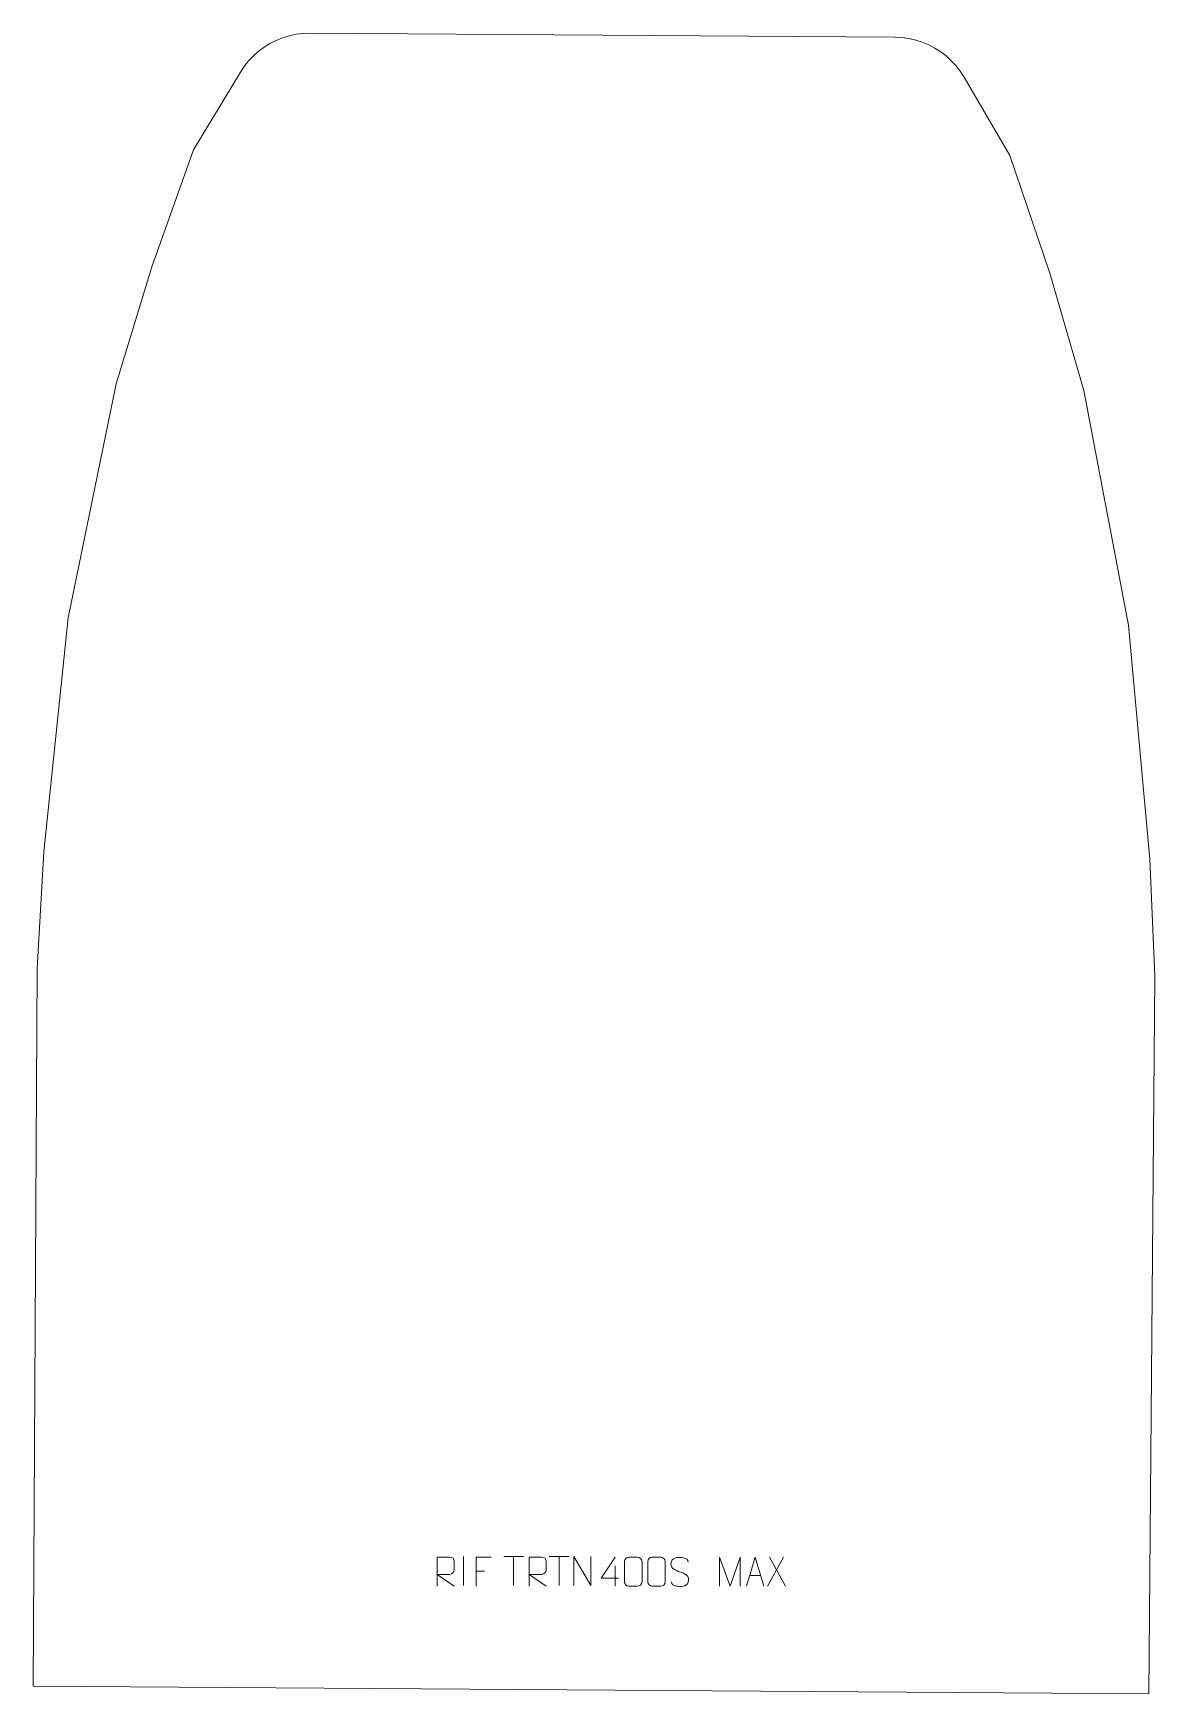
# Model space of a CAD drawing. Header units: millimetres. Extents: x -474 to 489, y 412 to 1838.
import ezdxf

# ---------------------------------------------------------------- set-up
doc = ezdxf.new("R2010")
doc.units = ezdxf.units.MM
doc.header["$MEASUREMENT"] = 0
doc.layers.add('layer 1', color=7, linetype='Continuous')

msp = doc.modelspace()

# ---------------------------------------------------------------- linework, layer by layer
at = {"layer": 'layer 1', "color": 242, "lineweight": 9}
msp.add_open_spline([(265.9969, 1834.1565), (265.9969, 1834.1565), (271.9324, 1833.8599), (271.9324, 1833.8599), (271.9324, 1833.8599), (271.9324, 1833.8599), (277.8183, 1833.0502), (277.8183, 1833.0502), (277.8183, 1833.0502), (277.8183, 1833.0502), (283.6145, 1831.7354), (283.6145, 1831.7354), (283.6145, 1831.7354), (283.6145, 1831.7354), (289.2771, 1829.9277), (289.2771, 1829.9277), (289.2771, 1829.9277), (289.2771, 1829.9277), (294.7649, 1827.634), (294.7649, 1827.634), (294.7649, 1827.634), (294.7649, 1827.634), (300.0362, 1824.8775), (300.0362, 1824.8775), (300.0362, 1824.8775), (300.0362, 1824.8775), (305.0526, 1821.6749), (305.0526, 1821.6749), (305.0526, 1821.6749), (305.0526, 1821.6749), (309.7765, 1818.0528), (309.7765, 1818.0528), (309.7765, 1818.0528), (309.7765, 1818.0528), (314.1744, 1814.0349), (314.1744, 1814.0349), (314.1744, 1814.0349), (314.1744, 1814.0349), (318.2126, 1809.6505), (318.2126, 1809.6505), (318.2126, 1809.6505), (318.2126, 1809.6505), (321.8623, 1804.9346), (321.8623, 1804.9346), (321.8623, 1804.9346), (321.8623, 1804.9346), (325.0964, 1799.9221), (325.0964, 1799.9221), (325.0964, 1799.9221), (325.0964, 1799.9221), (364.5023, 1732.6792), (364.5023, 1732.6792), (364.5023, 1732.6792), (364.5023, 1732.6792), (398.7462, 1631.699), (398.7462, 1631.699), (398.7462, 1631.699), (398.7462, 1631.699), (427.9659, 1530.8149), (427.9659, 1530.8149), (427.9659, 1530.8149), (427.9659, 1530.8149), (466.3495, 1329.3505), (466.3495, 1329.3505), (466.3495, 1329.3505), (466.3495, 1329.3505), (484.6967, 1128.2542), (484.6967, 1128.2542), (484.6967, 1128.2542), (484.6967, 1128.2542), (488.864, 1027.825), (488.864, 1027.825), (488.864, 1027.825), (488.864, 1027.825), (483.7601, 411.6447), (483.7601, 411.6447), (483.7601, 411.6447), (483.7601, 411.6447), (-474.0997, 418.2184), (-474.0997, 418.2184), (-474.0997, 418.2184), (-474.0997, 418.2184), (-470.6648, 1034.4208), (-470.6648, 1034.4208), (-470.6648, 1034.4208), (-470.6648, 1034.4208), (-465.1048, 1134.784), (-465.1048, 1134.784), (-465.1048, 1134.784), (-465.1048, 1134.784), (-443.9728, 1335.6141), (-443.9728, 1335.6141), (-443.9728, 1335.6141), (-443.9728, 1335.6141), (-402.7988, 1536.5333), (-402.7988, 1536.5333), (-402.7988, 1536.5333), (-402.7988, 1536.5333), (-372.1831, 1637.0099), (-372.1831, 1637.0099), (-372.1831, 1637.0099), (-372.1831, 1637.0099), (-336.5425, 1737.5067), (-336.5425, 1737.5067), (-336.5425, 1737.5067), (-336.5425, 1737.5067), (-296.208, 1804.2028), (-296.208, 1804.2028), (-296.208, 1804.2028), (-296.208, 1804.2028), (-292.904, 1809.1713), (-292.904, 1809.1713), (-292.904, 1809.1713), (-292.904, 1809.1713), (-289.1905, 1813.8359), (-289.1905, 1813.8359), (-289.1905, 1813.8359), (-289.1905, 1813.8359), (-285.0909, 1818.1639), (-285.0909, 1818.1639), (-285.0909, 1818.1639), (-285.0909, 1818.1639), (-280.6372, 1822.1203), (-280.6372, 1822.1203), (-280.6372, 1822.1203), (-280.6372, 1822.1203), (-275.8637, 1825.6787), (-275.8637, 1825.6787), (-275.8637, 1825.6787), (-275.8637, 1825.6787), (-270.8033, 1828.8113), (-270.8033, 1828.8113), (-270.8033, 1828.8113), (-270.8033, 1828.8113), (-265.4942, 1831.4946), (-265.4942, 1831.4946), (-265.4942, 1831.4946), (-265.4942, 1831.4946), (-259.9749, 1833.7105), (-259.9749, 1833.7105), (-259.9749, 1833.7105), (-259.9749, 1833.7105), (-254.288, 1835.4432), (-254.288, 1835.4432), (-254.288, 1835.4432), (-254.288, 1835.4432), (-248.4738, 1836.6763), (-248.4738, 1836.6763), (-248.4738, 1836.6763), (-248.4738, 1836.6763), (-242.576, 1837.4042), (-242.576, 1837.4042), (-242.576, 1837.4042), (-242.576, 1837.4042), (-236.6366, 1837.619), (-236.6366, 1837.619), (-236.6366, 1837.619), (-236.6366, 1837.619), (265.9969, 1834.1565), (265.9969, 1834.1565)], degree=3, knots=[0, 0, 0, 0, 0.024390244, 0.024390244, 0.024390244, 0.024390244, 0.048780488, 0.048780488, 0.048780488, 0.048780488, 0.073170732, 0.073170732, 0.073170732, 0.073170732, 0.097560976, 0.097560976, 0.097560976, 0.097560976, 0.12195122, 0.12195122, 0.12195122, 0.12195122, 0.146341463, 0.146341463, 0.146341463, 0.146341463, 0.170731707, 0.170731707, 0.170731707, 0.170731707, 0.195121951, 0.195121951, 0.195121951, 0.195121951, 0.219512195, 0.219512195, 0.219512195, 0.219512195, 0.243902439, 0.243902439, 0.243902439, 0.243902439, 0.268292683, 0.268292683, 0.268292683, 0.268292683, 0.292682927, 0.292682927, 0.292682927, 0.292682927, 0.317073171, 0.317073171, 0.317073171, 0.317073171, 0.341463415, 0.341463415, 0.341463415, 0.341463415, 0.365853659, 0.365853659, 0.365853659, 0.365853659, 0.390243902, 0.390243902, 0.390243902, 0.390243902, 0.414634146, 0.414634146, 0.414634146, 0.414634146, 0.43902439, 0.43902439, 0.43902439, 0.43902439, 0.463414634, 0.463414634, 0.463414634, 0.463414634, 0.487804878, 0.487804878, 0.487804878, 0.487804878, 0.512195122, 0.512195122, 0.512195122, 0.512195122, 0.536585366, 0.536585366, 0.536585366, 0.536585366, 0.56097561, 0.56097561, 0.56097561, 0.56097561, 0.585365854, 0.585365854, 0.585365854, 0.585365854, 0.609756098, 0.609756098, 0.609756098, 0.609756098, 0.634146341, 0.634146341, 0.634146341, 0.634146341, 0.658536585, 0.658536585, 0.658536585, 0.658536585, 0.682926829, 0.682926829, 0.682926829, 0.682926829, 0.707317073, 0.707317073, 0.707317073, 0.707317073, 0.731707317, 0.731707317, 0.731707317, 0.731707317, 0.756097561, 0.756097561, 0.756097561, 0.756097561, 0.780487805, 0.780487805, 0.780487805, 0.780487805, 0.804878049, 0.804878049, 0.804878049, 0.804878049, 0.829268293, 0.829268293, 0.829268293, 0.829268293, 0.853658537, 0.853658537, 0.853658537, 0.853658537, 0.87804878, 0.87804878, 0.87804878, 0.87804878, 0.902439024, 0.902439024, 0.902439024, 0.902439024, 0.926829268, 0.926829268, 0.926829268, 0.926829268, 0.951219512, 0.951219512, 0.951219512, 0.951219512, 1, 1, 1, 1], dxfattribs=at)
at = {"layer": 'layer 1', "color": 250, "lineweight": 9}
for points, knots in [([(-127.2745, 504.0837), (-127.2745, 504.0837), (-127.2745, 529.0372), (-127.2745, 529.0372), (-127.2745, 529.0372), (-123.6797, 529.0372), (-120.0842, 529.0372), (-116.489, 529.0372), (-116.489, 529.0372), (-114.1637, 528.9995), (-112.6064, 527.5095), (-112.6105, 525.1431), (-112.6105, 525.1431), (-112.6109, 523.1076), (-112.6109, 520.0482), (-112.6105, 518.0122), (-112.6105, 518.0122), (-112.617, 516.1367), (-114.4293, 514.1949), (-116.4388, 514.1758), (-116.4388, 514.1758), (-116.4388, 514.1758), (-127.2745, 514.1758), (-127.2745, 514.1758), (-127.2745, 514.1758), (-127.2745, 514.1758), (-112.6198, 504.0837), (-112.6198, 504.0837)], [0, 0, 0, 0, 0.125, 0.125, 0.125, 0.125, 0.25, 0.25, 0.25, 0.25, 0.375, 0.375, 0.375, 0.375, 0.5, 0.5, 0.5, 0.5, 0.625, 0.625, 0.625, 0.625, 0.75, 0.75, 0.75, 0.75, 1, 1, 1, 1]), ([(-80.9046, 528.8919), (-80.9046, 528.8919), (-93.7786, 528.8919), (-93.7786, 528.8919), (-93.7786, 528.8919), (-93.7786, 528.8919), (-93.7786, 503.9383), (-93.7786, 503.9383)], [0, 0, 0, 0, 0.333333333, 0.333333333, 0.333333333, 0.333333333, 1, 1, 1, 1]), ([(-48.2745, 504.0837), (-48.2745, 504.0837), (-48.2745, 529.0372), (-48.2745, 529.0372), (-48.2745, 529.0372), (-44.6797, 529.0372), (-41.0842, 529.0372), (-37.489, 529.0372), (-37.489, 529.0372), (-35.1637, 528.9995), (-33.6064, 527.5095), (-33.6105, 525.1431), (-33.6105, 525.1431), (-33.6109, 523.1076), (-33.6109, 520.0482), (-33.6105, 518.0122), (-33.6105, 518.0122), (-33.617, 516.1367), (-35.4293, 514.1949), (-37.4388, 514.1758), (-37.4388, 514.1758), (-37.4388, 514.1758), (-48.2745, 514.1758), (-48.2745, 514.1758), (-48.2745, 514.1758), (-48.2745, 514.1758), (-33.6198, 504.0837), (-33.6198, 504.0837)], [0, 0, 0, 0, 0.125, 0.125, 0.125, 0.125, 0.25, 0.25, 0.25, 0.25, 0.375, 0.375, 0.375, 0.375, 0.5, 0.5, 0.5, 0.5, 0.625, 0.625, 0.625, 0.625, 0.75, 0.75, 0.75, 0.75, 1, 1, 1, 1]), ([(-9.9379, 504.5355), (-9.9379, 504.5355), (-9.9379, 529.489), (-9.9379, 529.489), (-9.9379, 529.489), (-9.9379, 529.489), (4.7169, 504.5355), (4.7169, 504.5355), (4.7169, 504.5355), (4.7169, 504.5355), (4.7169, 529.489), (4.7169, 529.489)], [0, 0, 0, 0, 0.25, 0.25, 0.25, 0.25, 0.5, 0.5, 0.5, 0.5, 1, 1, 1, 1]), ([(28.4552, 510.8815), (28.4552, 510.8815), (13.6335, 510.8815), (13.6335, 510.8815), (13.6335, 510.8815), (13.6335, 510.8815), (25.5111, 528.952), (25.5111, 528.952)], [0, 0, 0, 0, 0.333333333, 0.333333333, 0.333333333, 0.333333333, 1, 1, 1, 1]), ([(37.4637, 528.9642), (39.8298, 528.9642), (42.1963, 528.9642), (44.5628, 528.9642), (44.5628, 528.9642), (46.5433, 528.9998), (48.5693, 527.5055), (48.5964, 525.0634), (48.5964, 525.0634), (48.596, 519.306), (48.596, 513.5482), (48.5964, 507.79), (48.5964, 507.79), (48.4543, 505.4624), (46.7479, 503.9801), (44.5628, 503.9693), (44.5628, 503.9693), (42.1904, 503.9697), (39.818, 503.9697), (37.446, 503.9693), (37.446, 503.9693), (35.4875, 503.8637), (33.4811, 505.7516), (33.4925, 507.7726), (33.4925, 507.7726), (33.4929, 513.5532), (33.4929, 519.3335), (33.4925, 525.1133), (33.4925, 525.1133), (33.4968, 527.2553), (35.2739, 528.9778), (37.4637, 528.9642)], [0, 0, 0, 0, 0.111111111, 0.111111111, 0.111111111, 0.111111111, 0.222222222, 0.222222222, 0.222222222, 0.222222222, 0.333333333, 0.333333333, 0.333333333, 0.333333333, 0.444444444, 0.444444444, 0.444444444, 0.444444444, 0.555555556, 0.555555556, 0.555555556, 0.555555556, 0.666666667, 0.666666667, 0.666666667, 0.666666667, 0.777777778, 0.777777778, 0.777777778, 0.777777778, 1, 1, 1, 1]), ([(57.4637, 528.9642), (59.8298, 528.9642), (62.1963, 528.9642), (64.5628, 528.9642), (64.5628, 528.9642), (66.5433, 528.9998), (68.5693, 527.5055), (68.5964, 525.0634), (68.5964, 525.0634), (68.596, 519.306), (68.596, 513.5482), (68.5964, 507.79), (68.5964, 507.79), (68.4543, 505.4624), (66.7479, 503.9801), (64.5628, 503.9693), (64.5628, 503.9693), (62.1904, 503.9697), (59.818, 503.9697), (57.446, 503.9693), (57.446, 503.9693), (55.4875, 503.8637), (53.4811, 505.7516), (53.4925, 507.7726), (53.4925, 507.7726), (53.4929, 513.5532), (53.4929, 519.3335), (53.4925, 525.1133), (53.4925, 525.1133), (53.4968, 527.2553), (55.2739, 528.9778), (57.4637, 528.9642)], [0, 0, 0, 0, 0.111111111, 0.111111111, 0.111111111, 0.111111111, 0.222222222, 0.222222222, 0.222222222, 0.222222222, 0.333333333, 0.333333333, 0.333333333, 0.333333333, 0.444444444, 0.444444444, 0.444444444, 0.444444444, 0.555555556, 0.555555556, 0.555555556, 0.555555556, 0.666666667, 0.666666667, 0.666666667, 0.666666667, 0.777777778, 0.777777778, 0.777777778, 0.777777778, 1, 1, 1, 1]), ([(81.0444, 516.4649), (76.7961, 517.9353), (71.888, 519.7311), (73.8931, 525.2514), (73.8931, 525.2514), (75.3966, 529.3913), (80.6102, 529.0028), (84.2138, 528.4017), (84.2138, 528.4017), (87.0744, 527.9245), (87.9391, 526.7113), (88.2497, 524.6272)], [0, 0, 0, 0, 0.25, 0.25, 0.25, 0.25, 0.5, 0.5, 0.5, 0.5, 1, 1, 1, 1]), ([(115.2391, 504.0149), (115.2391, 504.0149), (115.2391, 528.9728), (115.2391, 528.9728), (115.2391, 528.9728), (115.2391, 528.9728), (124.1642, 504.0149), (124.1642, 504.0149), (124.1642, 504.0149), (124.1642, 504.0149), (132.9241, 528.9723), (132.9241, 528.9723), (132.9241, 528.9723), (132.9241, 528.9723), (132.9241, 504.0149), (132.9241, 504.0149)], [0, 0, 0, 0, 0.2, 0.2, 0.2, 0.2, 0.4, 0.4, 0.4, 0.4, 0.6, 0.6, 0.6, 0.6, 1, 1, 1, 1]), ([(138.3163, 504.0416), (138.3163, 504.0416), (145.6873, 528.9951), (145.6873, 528.9951), (145.6873, 528.9951), (145.6873, 528.9951), (153.2572, 504.0416), (153.2572, 504.0416)], [0, 0, 0, 0, 0.333333333, 0.333333333, 0.333333333, 0.333333333, 1, 1, 1, 1]), ([(81.0444, 516.4648), (85.063, 514.8181), (90.0925, 512.9298), (88.2585, 507.5695), (88.2585, 507.5695), (86.7987, 503.3031), (81.8879, 503.5598), (78.1618, 504.1145), (78.1618, 504.1145), (75.4118, 504.5243), (74.1909, 505.7378), (73.8129, 507.85)], [0, 0, 0, 0, 0.25, 0.25, 0.25, 0.25, 0.5, 0.5, 0.5, 0.5, 1, 1, 1, 1])]:
    msp.add_open_spline(points, degree=3, knots=knots, dxfattribs=at)
for points in [[(-104.6105, 529.4993), (-104.6105, 529.4993), (-104.6105, 504.5252), (-104.6105, 504.5252)], [(-70.1041, 529.4655), (-70.1041, 529.4655), (-53.1169, 529.4655), (-53.1169, 529.4655)], [(-61.6103, 504.5355), (-61.6103, 504.5355), (-61.6103, 529.489), (-61.6103, 529.489)], [(-31.1041, 529.4655), (-31.1041, 529.4655), (-14.1169, 529.4655), (-14.1169, 529.4655)], [(-22.6103, 504.5355), (-22.6103, 504.5355), (-22.6103, 529.489), (-22.6103, 529.489)], [(170.2246, 528.9706), (170.2246, 528.9706), (156.484, 504.0748), (156.484, 504.0748)], [(157.9386, 528.9706), (157.9386, 528.9706), (171.6792, 504.0171), (171.6792, 504.0171)], [(-93.7786, 517.0122), (-93.7786, 517.0122), (-86.6105, 517.0122), (-86.6105, 517.0122)], [(25.5111, 521.6426), (25.5111, 521.6426), (25.5111, 503.9779), (25.5111, 503.9779)], [(141.0389, 513.291), (141.0389, 513.291), (150.5346, 513.291), (150.5346, 513.291)]]:
    msp.add_open_spline(points, degree=3, dxfattribs=at)

doc.saveas('drawing.dxf')
